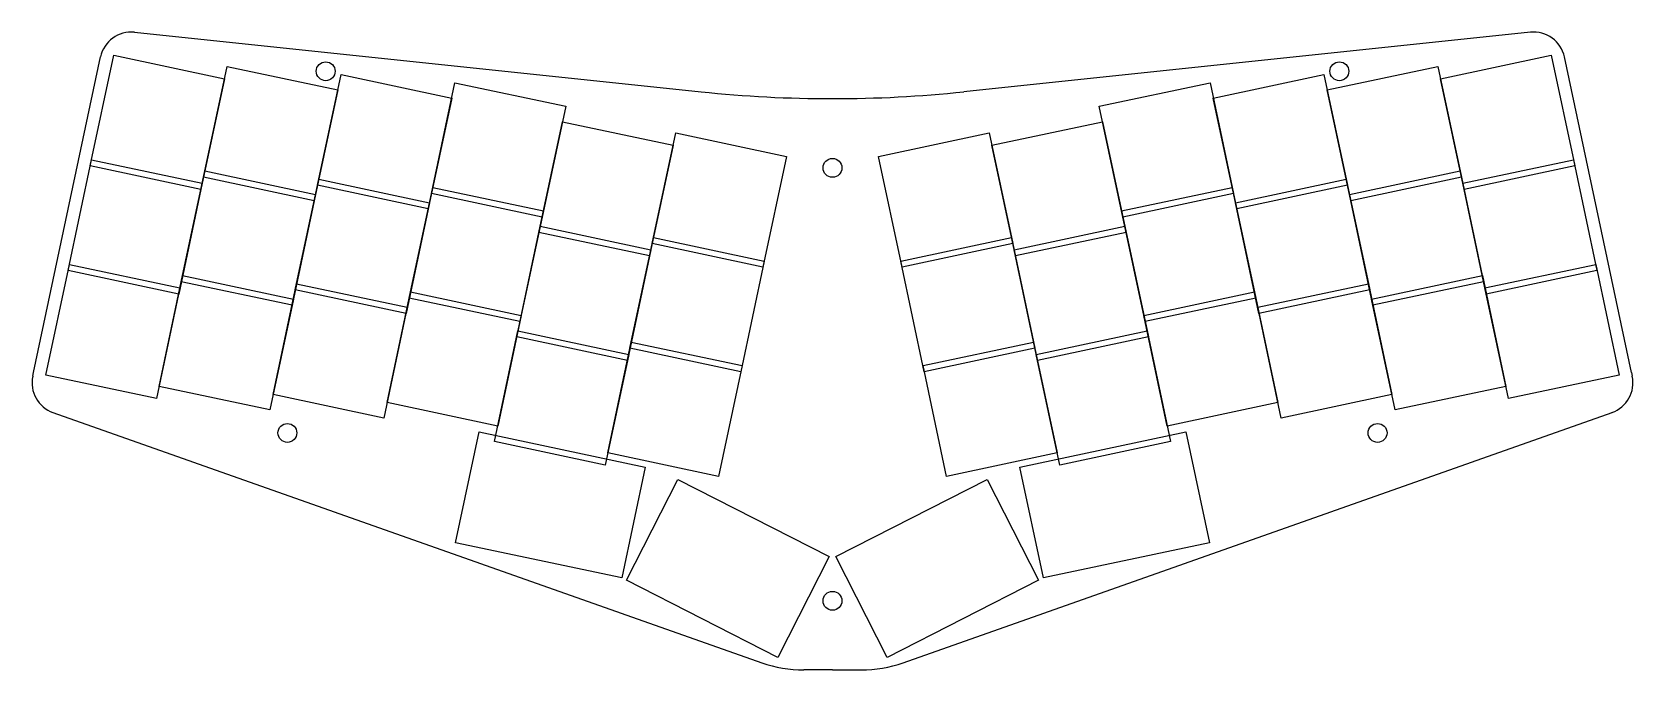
# Model space of a CAD drawing. Header units: millimetres. Extents: x -13 to 242, y -54 to 48.
import ezdxf

# ---------------------------------------------------------------- set-up
doc = ezdxf.new("R2010")
doc.units = ezdxf.units.MM
doc.header["$MEASUREMENT"] = 0
doc.layers.get('0').update_dxf_attribs({"linetype": 'CONTINUOUS'})
doc.layers.add('mounting_holes', color=100, linetype='CONTINUOUS')
doc.layers.add('outline', color=10, linetype='CONTINUOUS')

msp = doc.modelspace()

# ---------------------------------------------------------------- linework, layer by layer
for p, q in [((-3.61, 26.32), (0.14, 43.93)), ((0.14, 43.93), (17.74, 40.19)), ((211.16, 40.19), (228.77, 43.93)), ((228.77, 43.93), (232.51, 26.32)), ((14.42, 24.54), (18.16, 42.15)), ((18.16, 42.15), (35.77, 38.4)), ((32.54, 23.24), (36.29, 40.85)), ((36.29, 40.85), (53.89, 37.11)), ((175.01, 37.11), (192.62, 40.85)), ((192.62, 40.85), (196.36, 23.24)), ((193.14, 38.4), (210.75, 42.15)), ((210.75, 42.15), (214.49, 24.54)), ((17.74, 40.19), (14, 22.58)), ((35.77, 38.4), (32.02, 20.8)), ((50.67, 21.94), (54.41, 39.55)), ((54.41, 39.55), (72.02, 35.81)), ((156.89, 35.81), (174.5, 39.55)), ((174.5, 39.55), (178.24, 21.94)), ((196.88, 20.8), (193.14, 38.4)), ((214.91, 22.58), (211.16, 40.19)), ((53.89, 37.11), (50.15, 19.5)), ((72.02, 35.81), (68.28, 18.2)), ((160.63, 18.2), (156.89, 35.81)), ((178.76, 19.5), (175.01, 37.11)), ((67.76, 15.76), (71.5, 33.36)), ((71.5, 33.36), (89.11, 29.62)), ((139.8, 29.62), (157.41, 33.36)), ((157.41, 33.36), (161.15, 15.76)), ((85.78, 13.97), (89.52, 31.58)), ((89.52, 31.58), (107.13, 27.84)), ((121.78, 27.84), (139.39, 31.58)), ((139.39, 31.58), (143.13, 13.97)), ((89.11, 29.62), (85.36, 12.01)), ((143.54, 12.01), (139.8, 29.62)), ((-7.14, 9.7), (-3.4, 27.3)), ((14, 22.58), (-3.61, 26.32)), ((-3.4, 27.3), (14.21, 23.56)), ((10.88, 7.91), (14.62, 25.52)), ((14.62, 25.52), (32.23, 21.77)), ((107.13, 27.84), (103.39, 10.23)), ((125.52, 10.23), (121.78, 27.84)), ((196.68, 21.77), (214.28, 25.52)), ((214.28, 25.52), (218.02, 7.91)), ((214.7, 23.56), (232.31, 27.3)), ((232.51, 26.32), (214.91, 22.58)), ((232.31, 27.3), (236.05, 9.7)), ((14.21, 23.56), (10.47, 5.95)), ((32.02, 20.8), (14.42, 24.54)), ((29.01, 6.61), (32.75, 24.22)), ((50.15, 19.5), (32.54, 23.24)), ((32.75, 24.22), (50.36, 20.48)), ((47.14, 5.32), (50.88, 22.92)), ((50.88, 22.92), (68.48, 19.18)), ((160.42, 19.18), (178.03, 22.92)), ((178.03, 22.92), (181.77, 5.32)), ((178.55, 20.48), (196.16, 24.22)), ((196.36, 23.24), (178.76, 19.5)), ((196.16, 24.22), (199.9, 6.61)), ((214.49, 24.54), (196.88, 20.8)), ((218.44, 5.95), (214.7, 23.56)), ((32.23, 21.77), (28.49, 4.17)), ((50.36, 20.48), (46.62, 2.87)), ((68.28, 18.2), (50.67, 21.94)), ((178.24, 21.94), (160.63, 18.2)), ((182.29, 2.87), (178.55, 20.48)), ((200.42, 4.17), (196.68, 21.77)), ((68.48, 19.18), (64.74, 1.57)), ((164.17, 1.57), (160.42, 19.18)), ((64.22, -0.87), (67.96, 16.74)), ((85.36, 12.01), (67.76, 15.76)), ((67.96, 16.74), (85.57, 12.99)), ((143.34, 12.99), (160.94, 16.74)), ((161.15, 15.76), (143.54, 12.01)), ((160.94, 16.74), (164.69, -0.87)), ((85.57, 12.99), (81.83, -4.61)), ((82.24, -2.66), (85.99, 14.95)), ((103.39, 10.23), (85.78, 13.97)), ((85.99, 14.95), (103.59, 11.21)), ((125.31, 11.21), (142.92, 14.95)), ((143.13, 13.97), (125.52, 10.23)), ((142.92, 14.95), (146.66, -2.66)), ((147.08, -4.61), (143.34, 12.99)), ((-10.67, -6.93), (-6.93, 10.67)), ((-6.93, 10.67), (10.67, 6.93)), ((103.59, 11.21), (99.85, -6.4)), ((129.06, -6.4), (125.31, 11.21)), ((218.23, 6.93), (235.84, 10.67)), ((235.84, 10.67), (239.58, -6.93)), ((10.47, 5.95), (-7.14, 9.7)), ((7.35, -8.72), (11.09, 8.89)), ((28.49, 4.17), (10.88, 7.91)), ((11.09, 8.89), (28.7, 5.15)), ((200.21, 5.15), (217.82, 8.89)), ((218.02, 7.91), (200.42, 4.17)), ((217.82, 8.89), (221.56, -8.72)), ((236.05, 9.7), (218.44, 5.95)), ((10.67, 6.93), (6.93, -10.67)), ((28.7, 5.15), (24.95, -12.46)), ((25.47, -10.02), (29.22, 7.59)), ((46.62, 2.87), (29.01, 6.61)), ((29.22, 7.59), (46.82, 3.85)), ((43.6, -11.31), (47.34, 6.29)), ((64.74, 1.57), (47.14, 5.32)), ((47.34, 6.29), (64.95, 2.55)), ((163.96, 2.55), (181.56, 6.29)), ((181.77, 5.32), (164.17, 1.57)), ((181.56, 6.29), (185.31, -11.31)), ((182.08, 3.85), (199.69, 7.59)), ((199.9, 6.61), (182.29, 2.87)), ((199.69, 7.59), (203.43, -10.02)), ((203.95, -12.46), (200.21, 5.15)), ((221.98, -10.67), (218.23, 6.93)), ((46.82, 3.85), (43.08, -13.76)), ((64.95, 2.55), (61.21, -15.05)), ((167.7, -15.05), (163.96, 2.55)), ((185.83, -13.76), (182.08, 3.85)), ((60.69, -17.5), (64.43, 0.11)), ((64.43, 0.11), (82.04, -3.64)), ((146.87, -3.64), (164.48, 0.11)), ((164.48, 0.11), (168.22, -17.5)), ((81.83, -4.61), (64.22, -0.87)), ((78.71, -19.29), (82.45, -1.68)), ((82.45, -1.68), (100.06, -5.42)), ((128.85, -5.42), (146.45, -1.68)), ((146.45, -1.68), (150.2, -19.29)), ((164.69, -0.87), (147.08, -4.61)), ((82.04, -3.64), (78.29, -21.24)), ((99.85, -6.4), (82.24, -2.66)), ((146.66, -2.66), (129.06, -6.4)), ((150.61, -21.24), (146.87, -3.64)), ((6.93, -10.67), (-10.67, -6.93)), ((100.06, -5.42), (96.32, -23.03)), ((132.59, -23.03), (128.85, -5.42)), ((239.58, -6.93), (221.98, -10.67)), ((24.95, -12.46), (7.35, -8.72)), ((43.08, -13.76), (25.47, -10.02)), ((203.43, -10.02), (185.83, -13.76)), ((221.56, -8.72), (203.95, -12.46)), ((61.21, -15.05), (43.6, -11.31)), ((185.31, -11.31), (167.7, -15.05)), ((54.51, -33.57), (58.25, -15.96)), ((58.25, -15.96), (84.66, -21.57)), ((78.29, -21.24), (60.69, -17.5)), ((144.24, -21.57), (170.65, -15.96)), ((168.22, -17.5), (150.61, -21.24)), ((170.65, -15.96), (174.4, -33.57)), ((96.32, -23.03), (78.71, -19.29)), ((150.2, -19.29), (132.59, -23.03)), ((84.66, -21.57), (80.92, -39.18)), ((147.99, -39.18), (144.24, -21.57)), ((81.69, -39.55), (89.87, -23.51)), ((89.87, -23.51), (113.92, -35.77)), ((114.99, -35.77), (139.04, -23.51)), ((139.04, -23.51), (147.21, -39.55)), ((80.92, -39.18), (54.51, -33.57)), ((174.4, -33.57), (147.99, -39.18)), ((113.92, -35.77), (105.75, -51.81)), ((123.16, -51.81), (114.99, -35.77)), ((105.75, -51.81), (81.69, -39.55)), ((147.21, -39.55), (123.16, -51.81))]:
    msp.add_line(p, q)
at = {"layer": 'mounting_holes', "linetype": 'Continuous'}
for centre in [(33.84, 41.37), (195.07, 41.37), (114.45, 26.02), (27.75, -16.12), (201.15, -16.12), (114.45, -42.81)]:
    msp.add_circle(centre, 1.5, dxfattribs=at)
at = {"layer": 'outline', "linetype": 'Continuous'}
for p, q in [((3.45, 47.58), (93.55, 38.11)), ((225.46, 47.58), (135.36, 38.11)), ((-12.63, -6.52), (-1.97, 43.65)), ((241.54, -6.52), (230.87, 43.65)), ((-12.76, -7.11), (-12.63, -6.52)), ((241.54, -6.52), (241.67, -7.11)), ((-9.53, -12.87), (103.22, -52.67)), ((125.68, -52.67), (238.44, -12.87)), ((114.45, -53.81), (109.88, -53.81)), ((114.45, -53.81), (119.03, -53.81))]:
    msp.add_line(p, q, dxfattribs=at)
for centre, radius, start, end in [((2.92, 42.61), 5, 84, 168), ((225.98, 42.61), 5, 12, 96), ((114.45, 237.02), 200, 264, 276), ((-7.87, -8.15), 5, 168, 250.5589), ((236.77, -8.15), 5, 289.4411, 12), ((109.88, -33.81), 20, 250.5589, 270), ((119.03, -33.81), 20, 270, 289.4411)]:
    msp.add_arc(centre, radius, start, end, dxfattribs=at)

doc.saveas('drawing.dxf')
